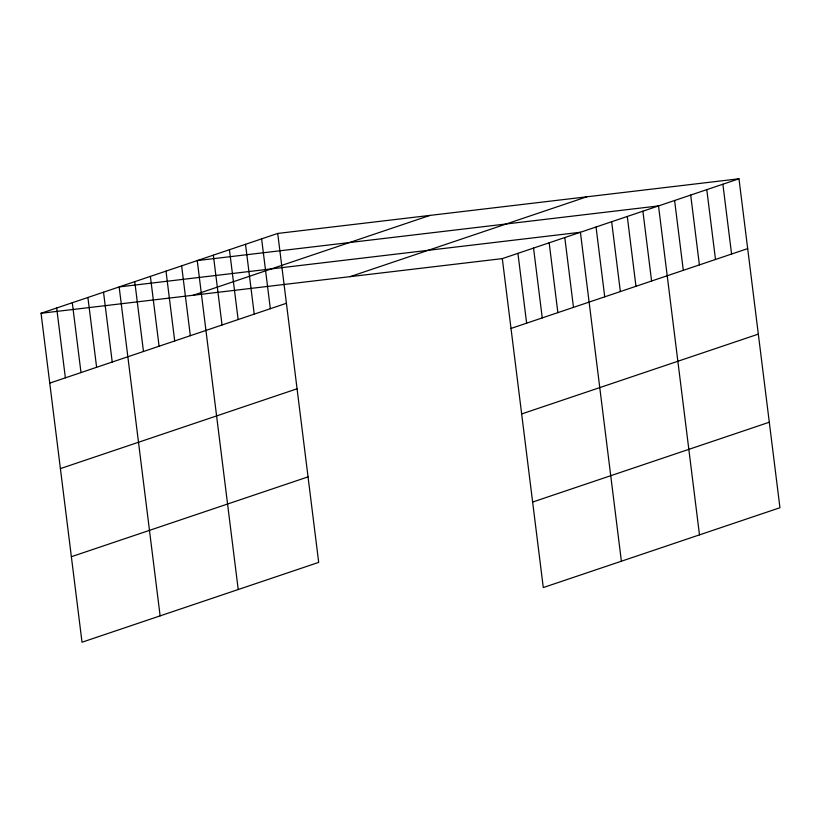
<?xml version="1.0" encoding="UTF-8"?>
<svg xmlns="http://www.w3.org/2000/svg" width="821" height="821" viewBox="0 0 821 821"><rect width="100%" height="100%" fill="white"/><g stroke="black" fill="none" stroke-linecap="round" stroke-linejoin="round"><path stroke-width="1.23" d="M277.714 233.441L318.692 562.385L82.018 642.217L41.05 313.273L277.714 233.441L738.982 178.783L779.95 507.727L543.286 587.559L502.308 258.615L738.982 178.783M193.263 295.232L429.937 215.41M350.095 276.656L586.758 196.824M49.753 383.109L286.416 303.277M60.395 468.606L297.069 388.785M511.011 328.441L747.674 248.619M71.376 556.71L308.039 476.878M521.663 413.948L758.327 334.126M532.634 502.052L769.298 422.22M41.05 313.273L502.308 258.615M722.88 184.212L731.583 254.048M706.789 189.641L715.491 259.467M690.697 195.07L699.4 264.896M674.605 200.498L683.298 270.325M699.482 534.871L658.514 205.927L197.245 260.585L238.223 589.529M642.894 211.192L651.587 281.028M627.275 216.467L635.967 286.293M611.655 221.732L620.348 291.568M596.036 227.007L604.728 296.833M621.384 561.215L580.416 232.271L119.148 286.929L160.126 615.873M564.797 237.536L573.489 307.372M549.167 242.811L557.87 312.637M533.547 248.075L542.25 317.901M517.928 253.34L526.63 323.176M261.622 238.87L270.325 308.706M245.53 244.299L254.223 314.135M229.439 249.728L238.131 319.564M213.347 255.157L222.039 324.993M181.626 265.86L190.328 335.686M166.006 271.125L174.709 340.951M150.387 276.39L159.089 346.226M134.767 281.665L143.47 351.491M103.528 292.204L112.231 362.03M87.909 297.469L96.611 367.295M72.289 302.733L80.992 372.57M56.67 308.008L65.372 377.834"/></g></svg>
